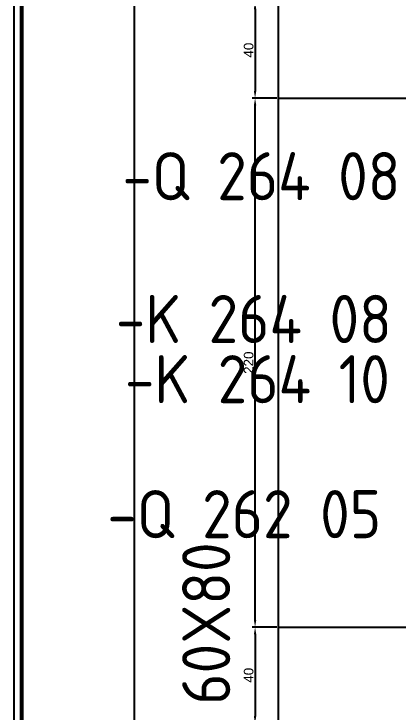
# Model space of a CAD drawing. Header units: millimetres. Extents: x 0 to 69574, y -5 to 41746.
# Drawn here: x 45240.5 to 45400.3, y 23664.1 to 23954.4 of the extents above; entities that cross this region are included whole.
import ezdxf
from ezdxf.enums import TextEntityAlignment as Align

# ---------------------------------------------------------------- set-up
doc = ezdxf.new("R2010")
doc.units = ezdxf.units.MM
doc.layers.add('! NO PLOT !', color=7, linetype='Continuous', true_color=0xff75dd, plot=False)
doc.layers.add('000-PI-Oprema', color=30, linetype='Continuous', lineweight=5)
for name, color, linetype in [('000-PI-ORMAR', 2, 'Continuous'), ('000-PI_TEXT', 7, 'Continuous'), ('002-PI-Kabelska kanalica', 150, 'Continuous')]:
    doc.layers.add(name, color=color, linetype=linetype)
doc.styles.add('PI0', font='isocpeur.ttf', dxfattribs={"width": 0.9})
doc.styles.get("Standard").update_dxf_attribs({"font": 'arial.ttf'})
doc.dimstyles.new('ISO-25', dxfattribs={"dimtxt": 4, "dimasz": 3, "dimexe": 1.25, "dimexo": 0.625, "dimtad": 1, "dimtxsty": 'Standard', "dimcen": 3, "dimadec": 0, "dimazin": 0, "dimtfac": 1, "dimtmove": 0, "dimatfit": 3, "dimfxl": 1, "dimarcsym": 0})

# ---------------------------------------------------------------- blocks, each defined once
blk = doc.blocks.new('8606.000_montažna')
at = {"layer": '000-PI-ORMAR'}
blk.add_line((50683.39, 38449.42), (50683.39, 36559.42), dxfattribs=at)
blk = doc.blocks.new('*U1086')
at = {"layer": '002-PI-Kabelska kanalica'}
for p, q in [((-20, -100), (-20, 470)), ((20, -100), (20, 470)), ((-20, -100), (20, -100))]:
    blk.add_line(p, q, dxfattribs=at)
blk = doc.blocks.new('*D686')
at = {"layer": '! NO PLOT !', "color": 0, "lineweight": -2, "ltscale": 0.25, "transparency": 16777216}
for p, q in [((45349.86, 23959.4), (45339.57, 23959.4)), ((45340.82, 23956.4), (45340.82, 23922.4)), ((45349.86, 23919.4), (45339.57, 23919.4))]:
    blk.add_line(p, q, dxfattribs=at)
at = {"layer": '! NO PLOT !', "color": 0, "ltscale": 0.25, "transparency": 16777216}
for points in [[(45340.32, 23956.4), (45341.32, 23956.4), (45340.82, 23959.4)], [(45340.32, 23922.4), (45341.32, 23922.4), (45340.82, 23919.4)]]:
    blk.add_solid(points, dxfattribs=at)
at = {"layer": 'Defpoints', "color": 0, "ltscale": 0.25, "transparency": 16777216}
for p in [(45350.48, 23959.4), (45340.82, 23919.4), (45350.48, 23919.4)]:
    blk.add_point(p, dxfattribs=at)
at = {"layer": '! NO PLOT !', "color": 0, "ltscale": 0.25, "transparency": 16777216, "insert": (45338.15, 23939.4), "char_height": 4, "attachment_point": 5, "rotation": 90}
blk.add_mtext('40', dxfattribs=at)
blk = doc.blocks.new('*D681')
at = {"layer": '! NO PLOT !', "color": 0, "lineweight": -2, "ltscale": 0.25, "transparency": 16777216}
for p, q in [((45349.86, 23919.4), (45339.57, 23919.4)), ((45340.82, 23702.4), (45340.82, 23916.4)), ((45349.86, 23699.4), (45339.57, 23699.4))]:
    blk.add_line(p, q, dxfattribs=at)
at = {"layer": '! NO PLOT !', "color": 0, "ltscale": 0.25, "transparency": 16777216}
for points in [[(45340.32, 23916.4), (45341.32, 23916.4), (45340.82, 23919.4)], [(45340.32, 23702.4), (45341.32, 23702.4), (45340.82, 23699.4)]]:
    blk.add_solid(points, dxfattribs=at)
at = {"layer": 'Defpoints', "color": 0, "ltscale": 0.25, "transparency": 16777216}
for p in [(45340.82, 23919.4), (45350.48, 23919.4), (45350.48, 23699.4)]:
    blk.add_point(p, dxfattribs=at)
at = {"layer": '! NO PLOT !', "color": 0, "ltscale": 0.25, "transparency": 16777216, "insert": (45338.15, 23809.4), "char_height": 4, "attachment_point": 5, "rotation": 90}
blk.add_mtext('220', dxfattribs=at)
blk = doc.blocks.new('*D687')
at = {"layer": '! NO PLOT !', "color": 0, "lineweight": -2, "ltscale": 0.25, "transparency": 16777216}
for p, q in [((45349.86, 23699.4), (45339.57, 23699.4)), ((45340.82, 23696.4), (45340.82, 23662.4)), ((45349.86, 23659.4), (45339.57, 23659.4))]:
    blk.add_line(p, q, dxfattribs=at)
at = {"layer": '! NO PLOT !', "color": 0, "ltscale": 0.25, "transparency": 16777216}
for points in [[(45340.32, 23696.4), (45341.32, 23696.4), (45340.82, 23699.4)], [(45340.32, 23662.4), (45341.32, 23662.4), (45340.82, 23659.4)]]:
    blk.add_solid(points, dxfattribs=at)
at = {"layer": 'Defpoints', "color": 0, "ltscale": 0.25, "transparency": 16777216}
for p in [(45350.48, 23699.4), (45340.82, 23659.4), (45350.48, 23659.4)]:
    blk.add_point(p, dxfattribs=at)
at = {"layer": '! NO PLOT !', "color": 0, "ltscale": 0.25, "transparency": 16777216, "insert": (45338.15, 23679.4), "char_height": 4, "attachment_point": 5, "rotation": 90}
blk.add_mtext('40', dxfattribs=at)
blk = doc.blocks.new('*U1408')
at = {"layer": '002-PI-Kabelska kanalica'}
for p, q in [((-20, -100), (-20, 1510)), ((40, -100), (40, 1510))]:
    blk.add_line(p, q, dxfattribs=at)

msp = doc.modelspace()

# ---------------------------------------------------------------- linework, layer by layer
at = {"layer": '! NO PLOT !', "ltscale": 0.25}
msp.add_line((45350.483, 23919.404), (45350.483, 23699.404), dxfattribs=at)
at = {"layer": '000-PI-ORMAR'}
for p, q in [((45243.995, 24761.404), (45243.995, 22776.904)), ((45240.483, 24740.904), (45240.483, 22789.904)), ((45243.201, 24740.904), (45243.201, 22789.904)), ((45243.983, 22789.904), (45243.983, 24740.766))]:
    msp.add_line(p, q, dxfattribs=at)

# ---------------------------------------------------------------- block references
for name, p, rotation in [('*U1408', (45330.483, 24339.404), 180), ('*U1086', (45450.483, 23939.404), 270), ('*U1086', (45450.483, 23679.404), 270)]:
    msp.add_blockref(name, p, dxfattribs=dict(rotation=rotation))
at = {"layer": '000-PI-Oprema'}
msp.add_blockref('8606.000_montažna', (-5392.912, -13740.014), dxfattribs=at)

# ---------------------------------------------------------------- texts
at = {"insert": (45320.483, 23700.904), "char_height": 20, "width": 16.78721, "attachment_point": 5, "rotation": 90, "style": 'PI0'}
msp.add_mtext('{\\fISOCPEUR|b0|i0|c238|p34;60}X{\\fISOCPEUR|b0|i0|c238|p34;8}0', dxfattribs=at)
at = {"layer": '000-PI_TEXT', "style": 'PI0', "width": 0.9}
for s, p in [('-Q 264 08', (45343.462, 23887.001)), ('-K 264 08', (45340.297, 23827.596)), ('-K 264 10', (45341.801, 23802.577)), ('-Q 262 05', (45336.325, 23746.407))]:
    msp.add_text(s, height=20, dxfattribs=at).set_placement(p, align=Align.MIDDLE)

# ---------------------------------------------------------------- dimensions: what is measured, and where the dimension line sits
at = {"layer": '! NO PLOT !', "ltscale": 0.25}
for base, p1, p2, picture, middle in [((45340.82, 23919.404), (45350.483, 23959.404), (45350.483, 23919.404), '*D686', (45338.153, 23939.404)), ((45340.82, 23919.404), (45350.483, 23699.404), (45350.483, 23919.404), '*D681', (45338.153, 23809.404)), ((45340.82, 23659.404), (45350.483, 23699.404), (45350.483, 23659.404), '*D687', (45338.153, 23679.404))]:
    dim = msp.add_linear_dim(base=base, p1=p1, p2=p2, angle=90, dimstyle='ISO-25', dxfattribs=at)
    dim.commit()
    dim.dimension.update_dxf_attribs({"geometry": picture, "text_midpoint": middle})

doc.saveas('drawing.dxf')
